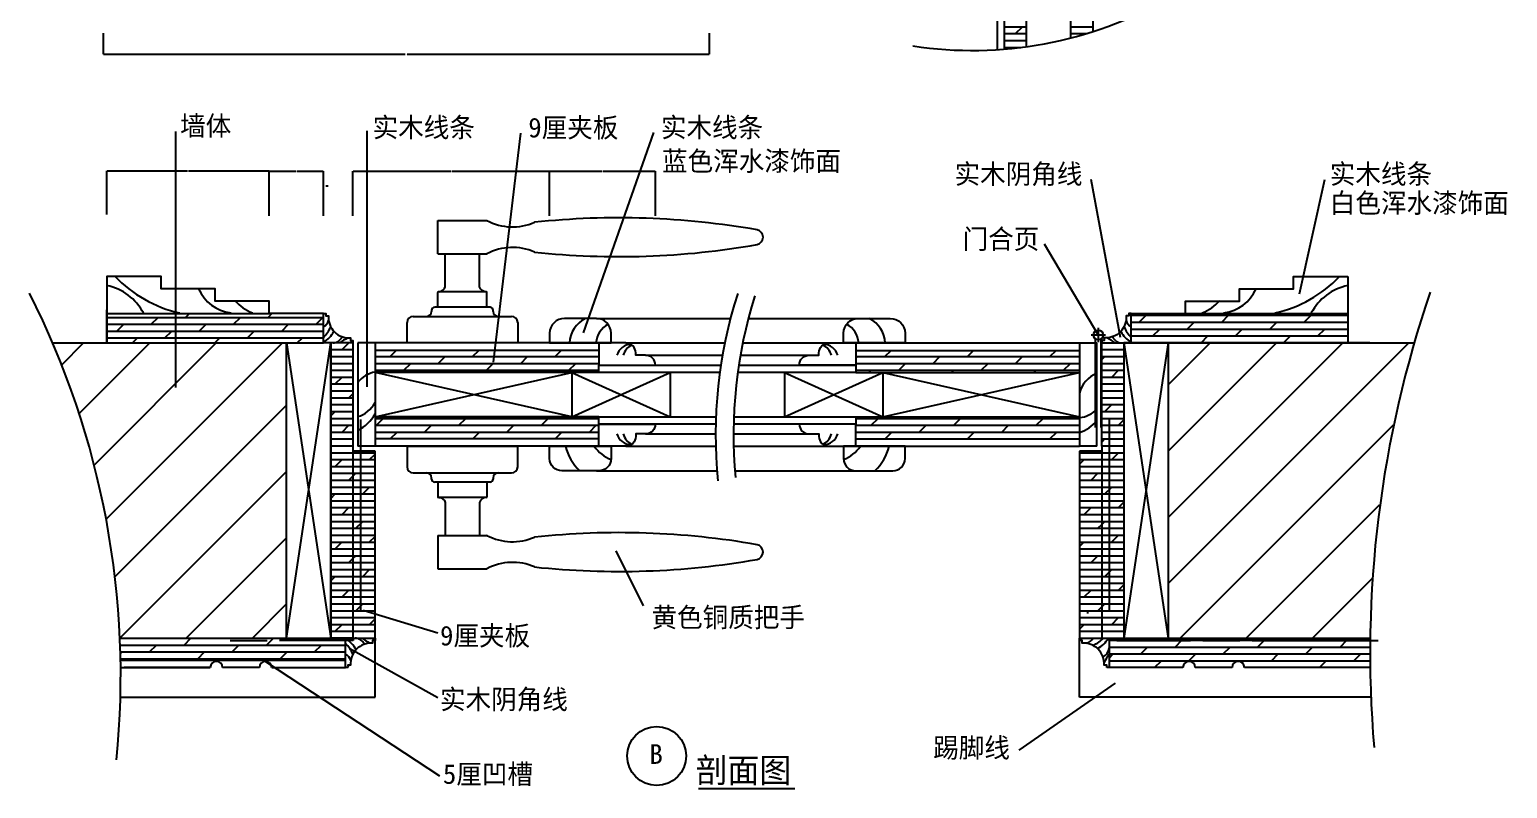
# Model space of a CAD drawing. Header units: metres. Extents: x 329 to 3546, y 72 to 4699.
# Drawn here: x 329 to 3333, y 72 to 1615 of the extents above; entities that cross this region are included whole.
import ezdxf

# ---------------------------------------------------------------- set-up
doc = ezdxf.new("R2010")
doc.units = ezdxf.units.M
for name, color, linetype in [('2', 2, 'Continuous'), ('3', 3, 'Continuous'), ('4', 4, 'Continuous'), ('7', 7, 'Continuous'), ('BH', 3, 'Continuous'), ('DIM', 3, 'Continuous'), ('DOOR', 3, 'Continuous'), ('G', 3, 'Continuous'), ('TEXT', 3, 'Continuous')]:
    doc.layers.add(name, color=color, linetype=linetype)
doc.dimstyles.get("Standard").update_dxf_attribs({"dimtxt": 2.5, "dimasz": 2.5, "dimexe": 1.25, "dimexo": 0.625, "dimtad": 1, "dimcen": 2.5, "dimazin": 3, "dimtfac": 1, "dimtmove": 0, "dimatfit": 3})

# ---------------------------------------------------------------- blocks, each defined once
blk = doc.blocks.new('_DOT')
at = {"color": 0, "linetype": 'BYBLOCK'}
blk.add_line((-0.5, 0), (-1, 0), dxfattribs=at)
blk = doc.blocks.new('*D1')
for p, q in [((478.54, 1607.78), (478.54, 1564.69)), ((1710.54, 1607.78), (1710.54, 1564.69)), ((478.79, 1564.69), (1092.54, 1564.69)), ((1096.54, 1564.69), (1710.29, 1564.69))]:
    blk.add_line(p, q)
at = {"layer": 'Defpoints'}
for p in [(478.54, 1607.78), (1710.54, 1607.78), (478.54, 1564.69)]:
    blk.add_point(p, dxfattribs=at)
at = {"layer": 'DIM', "insert": (1094.54, 1564.69), "char_height": 1, "attachment_point": 5}
blk.add_mtext('1230', dxfattribs=at)
blk = doc.blocks.new('*D3')
for p, q in [((815.97, 1235.97), (815.97, 1326.83)), ((816.22, 1326.83), (869.97, 1326.83)), ((871.97, 1326.83), (925.72, 1326.83)), ((925.97, 1235.97), (925.97, 1326.83))]:
    blk.add_line(p, q)
at = {"layer": 'Defpoints'}
for p in [(815.97, 1326.83), (815.97, 1235.97), (925.97, 1235.97)]:
    blk.add_point(p, dxfattribs=at)
at = {"layer": 'DIM', "insert": (870.97, 1326.83), "char_height": 1, "attachment_point": 5}
blk.add_mtext('22', dxfattribs=at)
blk = doc.blocks.new('*D4')
for p, q in [((485.97, 1112.48), (485.97, 1044.98)), ((485.72, 1044.98), (485.47, 1044.98)), ((485.97, 977.48), (485.97, 1044.98)), ((485.97, 1044.98), (485.97, 1044.98)), ((486.22, 1044.98), (486.47, 1044.98))]:
    blk.add_line(p, q)
at = {"layer": 'Defpoints'}
for p in [(485.97, 1112.48), (485.97, 1044.98), (485.97, 977.48)]:
    blk.add_point(p, dxfattribs=at)
at = {"layer": 'DIM', "insert": (485.97, 1046.105), "char_height": 1, "attachment_point": 5}
blk.add_mtext('27', dxfattribs=at)
blk = doc.blocks.new('*D5')
for p, q in [((485.97, 1239.11), (485.97, 1327.48)), ((486.22, 1327.48), (649.85, 1327.48)), ((651.85, 1327.48), (815.48, 1327.48)), ((815.73, 1239.11), (815.73, 1327.48))]:
    blk.add_line(p, q)
at = {"layer": 'Defpoints'}
for p in [(485.97, 1327.48), (485.97, 1239.11), (815.73, 1239.11)]:
    blk.add_point(p, dxfattribs=at)
at = {"layer": 'DIM', "insert": (650.85, 1327.48), "char_height": 1, "attachment_point": 5}
blk.add_mtext('66', dxfattribs=at)
blk = doc.blocks.new('*D6')
for p, q in [((985.97, 1235.97), (985.97, 1326.83)), ((986.22, 1326.83), (1184.97, 1326.83)), ((1186.97, 1326.83), (1385.72, 1326.83)), ((1385.97, 1235.97), (1385.97, 1326.83))]:
    blk.add_line(p, q)
at = {"layer": 'Defpoints'}
for p in [(985.97, 1326.83), (985.97, 1235.97), (1385.97, 1235.97)]:
    blk.add_point(p, dxfattribs=at)
at = {"layer": 'DIM', "insert": (1185.97, 1326.83), "char_height": 1, "attachment_point": 5}
blk.add_mtext('80', dxfattribs=at)
blk = doc.blocks.new('*D7')
for p, q in [((1385.97, 1235.97), (1385.97, 1326.83)), ((1386.22, 1326.83), (1492.47, 1326.83)), ((1494.47, 1326.83), (1600.72, 1326.83)), ((1600.97, 1235.97), (1600.97, 1326.83))]:
    blk.add_line(p, q)
at = {"layer": 'Defpoints'}
for p in [(1385.97, 1326.83), (1385.97, 1235.97), (1600.97, 1235.97)]:
    blk.add_point(p, dxfattribs=at)
at = {"layer": 'DIM', "insert": (1493.47, 1326.83), "char_height": 1, "attachment_point": 5}
blk.add_mtext('44', dxfattribs=at)

msp = doc.modelspace()

# ---------------------------------------------------------------- hatches: boundary and pattern name
at = {"layer": 'BH'}
h = msp.add_hatch(dxfattribs=at)
h.set_pattern_fill('DOLMIT', scale=2.2)
h.paths.add_polyline_path([(2355.58, 1852.52), (2340.58, 1852.52), (2320.58, 1852.52), (2310.58, 1852.52), (2310.58, 1575.12, 0.01), (2355.58, 1580.08)])
h.paths.add_polyline_path([(2490.58, 1852.52), (2480.58, 1852.52), (2460.58, 1852.52), (2445.58, 1852.52), (2445.58, 1597.81, 0.01), (2490.58, 1610.77)])
h = msp.add_hatch(dxfattribs=at)
h.set_pattern_fill('DOLMIT', scale=2.2)
h.paths.add_polyline_path([(3008.38, 977.48), (3008.38, 1037.48), (2568.38, 1037.48), (2568.38, 977.48), (2643.38, 977.48)])
h = msp.add_hatch(dxfattribs=at)
h.set_pattern_fill('ANSI31', scale=30)
h.paths.add_polyline_path([(850.97, 977.48), (375.79, 977.48, -0.09), (512.23, 377.48), (850.97, 377.48)])
h = msp.add_hatch(dxfattribs=at)
h.set_pattern_fill('DOLMIT', scale=2.2)
h.paths.add_polyline_path([(985.97, 977.48), (940.97, 977.48), (940.97, 377.48), (985.97, 377.48)])
h.paths.add_polyline_path([(2553.38, 977.48), (2508.38, 977.48), (2508.38, 767.48), (2508.38, 377.48), (2523.38, 377.48), (2553.38, 377.48)])
h = msp.add_hatch(dxfattribs=at)
h.set_pattern_fill('DOLMIT', scale=2.2)
h.paths.add_polyline_path([(1030.97, 962.48), (1030.97, 917.48), (1485.97, 917.48), (1485.97, 932.48), (1485.97, 952.48), (1485.97, 962.48)])
h.paths.add_polyline_path([(2008.38, 962.48), (2008.38, 952.48), (2008.38, 932.48), (2008.38, 917.48), (2463.38, 917.48), (2463.38, 962.48)])
h.paths.add_polyline_path([(2008.38, 827.48), (2008.38, 812.48), (2008.38, 792.48), (2008.38, 782.48), (2463.38, 782.48), (2463.38, 827.48)])
h.paths.add_polyline_path([(1485.97, 782.48), (1485.97, 792.48), (1485.97, 812.48), (1485.97, 827.48), (1030.97, 827.48), (1030.97, 782.48)])
h = msp.add_hatch(dxfattribs=at)
h.set_pattern_fill('ANSI31', scale=30)
h.paths.add_polyline_path([(2643.38, 377.48), (3054.02, 377.48, -0.07), (3143.4, 977.48), (3008.38, 977.48), (2643.38, 977.48)])
h = msp.add_hatch(dxfattribs=at)
h.set_pattern_fill('DOLMIT', scale=2.2)
h.paths.add_polyline_path([(1030.97, 757.48), (985.97, 757.48), (985.97, 377.48), (1030.97, 377.48)])
h = msp.add_hatch(dxfattribs=at)
h.set_pattern_fill('DOLMIT', scale=2.2)
h.paths.add_polyline_path([(2463.38, 377.48), (2508.38, 377.48), (2508.38, 757.48), (2463.38, 757.48)])
h = msp.add_hatch(dxfattribs=at)
h.set_pattern_fill('DOLMIT', scale=2.2)
h.paths.add_polyline_path([(512.23, 377.48, -0.01), (513.65, 332.48), (970.97, 332.48), (970.97, 377.48), (940.97, 377.48), (850.97, 377.48)])

# ---------------------------------------------------------------- linework, layer by layer
at = {"layer": '2'}
for p, q in [((375.79, 977.48), (850.97, 977.48)), ((850.97, 377.48), (850.97, 977.48)), ((2643.38, 977.48), (2643.38, 377.48)), ((3053.38, 977.48), (2643.38, 977.48)), ((3008.38, 977.48), (3143.29, 977.48)), ((512.23, 377.48), (850.97, 377.48)), ((2643.38, 377.48), (3054.02, 377.48))]:
    msp.add_line(p, q, dxfattribs=at)
at = {"layer": '3'}
for p, q in [((2355.58, 1580.08), (2355.58, 3457.52)), ((2445.58, 1597.81), (2445.58, 3457.52)), ((2310.58, 1575.12), (2310.58, 1852.52)), ((2490.58, 1610.77), (2490.58, 1852.52)), ((1158.47, 1226.49), (1258.47, 1226.49)), ((1158.47, 1158.73), (1158.47, 1226.49)), ((1158.47, 1158.73), (1258.47, 1158.73)), ((1158.47, 1050.42), (1158.47, 1080.29)), ((1257.22, 1081.54), (1159.72, 1081.54)), ((1258.47, 1050.42), (1258.47, 1080.29)), ((1108.47, 1031.67), (1135.97, 1031.67)), ((1135.97, 1031.67), (1280.97, 1031.67)), ((1145.97, 1044.17), (1145.97, 1041.67)), ((1264.72, 1050.42), (1152.22, 1050.42)), ((1270.97, 1041.67), (1270.97, 1044.17)), ((1280.97, 1031.67), (1308.47, 1031.67)), ((1480.97, 1027.48), (1753.49, 1027.48)), ((1789.94, 1027.48), (2013.38, 1027.48)), ((1095.97, 977.48), (1095.97, 1019.17)), ((1320.97, 1019.17), (1320.97, 977.48)), ((2486.84, 993.79), (2515.64, 993.79)), ((2501.24, 1008.19), (2501.24, 979.39)), ((1540.97, 977.48), (1741.92, 977.48)), ((1778.37, 977.48), (1953.38, 977.48)), ((2495.25, 805.9), (2495.25, 985.78)), ((2507.23, 805.9), (2507.23, 985.78)), ((1580.97, 952.48), (1737.21, 952.48)), ((1773.65, 952.48), (1913.38, 952.48)), ((1430.97, 827.48), (1030.97, 917.48)), ((1030.97, 827.48), (1430.97, 917.48)), ((1430.97, 917.48), (1630.97, 827.48)), ((1430.97, 827.48), (1630.97, 917.48)), ((1430.97, 917.48), (1430.97, 827.48)), ((1630.97, 917.48), (1630.97, 827.48)), ((1863.38, 917.48), (2063.38, 827.48)), ((1863.38, 827.48), (2063.38, 917.48)), ((1863.38, 917.48), (1863.38, 827.48)), ((2063.38, 917.48), (2463.38, 827.48)), ((2063.38, 827.48), (2463.38, 917.48)), ((2063.38, 917.48), (2063.38, 827.48)), ((1580.97, 792.48), (1723.22, 792.48)), ((1759.66, 792.48), (1913.38, 792.48)), ((1095.97, 767.48), (1320.97, 767.48)), ((1095.97, 767.48), (1095.97, 725.78)), ((1320.97, 725.78), (1320.97, 767.48)), ((1540.97, 767.48), (1723.51, 767.48)), ((1759.96, 767.48), (1953.38, 767.48)), ((1108.47, 713.28), (1135.97, 713.28)), ((1135.97, 713.28), (1280.97, 713.28)), ((1145.97, 700.78), (1145.97, 703.28)), ((1264.72, 694.53), (1152.22, 694.53)), ((1158.47, 694.53), (1158.47, 664.66)), ((1258.47, 694.53), (1258.47, 664.66)), ((1270.97, 703.28), (1270.97, 700.78)), ((1280.97, 713.28), (1308.47, 713.28)), ((1480.97, 717.48), (1726.1, 717.48)), ((1762.55, 717.48), (2013.38, 717.48)), ((1257.22, 663.41), (1159.72, 663.41)), ((1158.47, 586.23), (1258.47, 586.23)), ((1158.47, 586.23), (1158.47, 518.46)), ((1158.47, 518.46), (1258.47, 518.46))]:
    msp.add_line(p, q, dxfattribs=at)
for points in [[(1161.25, 1081.54, 0.31), (1173.65, 1092.02), (1173.65, 1158.75)], [(1257.6, 1081.48, -0.35), (1243.28, 1092.02), (1243.28, 1158.75)], [(1161.25, 663.41, -0.31), (1173.65, 652.93), (1173.65, 586.2)], [(1257.6, 663.47, 0.35), (1243.28, 652.93), (1243.28, 586.2)]]:
    msp.add_lwpolyline(points, format="xyb", dxfattribs=at)
for centre, radius, start, end in [((1526.99, -389.68), 1621.73, 80.04, 96.08), ((1310.48, 1324.16), 110.66, 241.96, 293.82), ((1804.36, 1192.61), 15.33, 281.91, 78.09), ((1310.48, 1061.06), 110.66, 66.18, 118.04), ((1526.99, 2774.89), 1621.73, 263.92, 279.96), ((1479.87, 5220.73), 4067.72, 266.88, 266.89), ((1159.72, 1080.29), 1.25, 90, 180), ((1257.22, 1080.29), 1.25, 0, 90), ((1108.47, 1019.17), 12.5, 90, 180), ((1135.97, 1041.67), 10, 270, 0), ((1152.22, 1044.17), 6.25, 90, 180), ((1264.72, 1044.17), 6.25, 360, 90), ((1280.97, 1041.67), 10, 180, 270), ((1308.47, 1019.17), 12.5, 0, 90), ((1108.47, 725.78), 12.5, 180, 270), ((1308.47, 725.78), 12.5, 270, 0), ((1135.97, 703.28), 10, 0, 90), ((1152.22, 700.78), 6.25, 180, 270), ((1264.72, 700.78), 6.25, 270, 0), ((1280.97, 703.28), 10, 90, 180), ((1159.72, 664.66), 1.25, 180, 270), ((1257.22, 664.66), 1.25, 270, 0), ((1310.48, 683.9), 110.66, 241.96, 293.82), ((1479.87, -3475.78), 4067.72, 93.11, 93.12), ((1526.99, -1029.94), 1621.73, 80.04, 96.08), ((1804.36, 552.34), 15.33, 281.91, 78.09), ((1310.48, 420.79), 110.66, 66.18, 118.04), ((1526.99, 2134.63), 1621.73, 263.92, 279.96)]:
    msp.add_arc(centre, radius, start, end, dxfattribs=at)
at = {"layer": '4'}
for p, q in [((3008.38, 1112.48), (3008.38, 1087.48)), ((3008.38, 1087.48), (3008.38, 1062.48)), ((3008.38, 1062.48), (3008.38, 1037.48)), ((485.97, 1037.48), (485.97, 977.48)), ((925.97, 1037.48), (815.97, 1037.48)), ((2568.38, 1037.48), (3008.38, 1037.48)), ((3008.38, 1037.48), (3008.38, 977.48)), ((985.97, 977.48), (985.97, 757.48)), ((985.97, 977.48), (985.97, 767.48)), ((995.97, 977.48), (995.97, 767.48)), ((1030.97, 977.48), (995.97, 977.48)), ((1485.97, 977.48), (1030.97, 977.48)), ((1030.97, 977.48), (1030.97, 767.48)), ((2008.38, 977.48), (2463.38, 977.48)), ((2463.38, 977.48), (2463.38, 767.48)), ((2463.38, 977.48), (2498.38, 977.48)), ((2498.38, 767.48), (2498.38, 977.48)), ((2508.38, 767.48), (2508.38, 977.48)), ((1030.97, 757.48), (985.97, 757.48)), ((1030.97, 767.48), (995.97, 767.48)), ((1485.97, 767.48), (1030.97, 767.48)), ((1030.97, 377.48), (1030.97, 757.48)), ((2008.38, 767.48), (2463.38, 767.48)), ((2498.38, 767.48), (2463.38, 767.48)), ((2463.38, 757.48), (2463.38, 377.48)), ((2508.38, 757.48), (2463.38, 757.48)), ((695.97, 317.48), (520.82, 317.48)), ((795.97, 317.48), (720.97, 317.48)), ((820.97, 317.48), (970.97, 317.48)), ((2673.38, 317.48), (2523.38, 317.48)), ((2773.38, 317.48), (2698.38, 317.48)), ((3054.62, 317.48), (2798.38, 317.48))]:
    msp.add_line(p, q, dxfattribs=at)
msp.add_lwpolyline([(485.97, 1037.48), (815.97, 1037.48), (815.97, 1062.48), (705.97, 1062.48), (705.97, 1087.48), (595.97, 1087.48), (595.97, 1112.48), (485.97, 1112.48)], close=True, dxfattribs=at)
for points in [[(2678.38, 1037.48), (2678.38, 1062.48), (2788.38, 1062.48), (2788.38, 1087.48), (2898.38, 1087.48), (2898.38, 1112.48), (3008.38, 1112.48)], [(1731.77, 917.48), (1485.97, 917.48), (1485.97, 932.48), (1733.94, 932.48)], [(1770.38, 932.48), (2008.38, 932.48), (2008.38, 917.48), (1768.22, 917.48)], [(1723.46, 812.48), (1485.97, 812.48), (1485.97, 827.48), (1723.92, 827.48)], [(1760.37, 827.48), (2008.38, 827.48), (2008.38, 812.48), (1759.91, 812.48)], [(513.85, 317.48), (695.97, 317.48)]]:
    msp.add_lwpolyline(points, dxfattribs=at)
for points in [[(925.97, 1037.48), (930.97, 1037.48, -0.02), (930.97, 1032.48), (936.22, 1032.48, 0.45), (980.97, 987.73), (980.97, 982.48, -0.02), (985.97, 982.48), (985.97, 977.48), (925.97, 977.48)], [(1385.97, 977.48), (1510.97, 977.48), (1510.97, 997.48, 0.41), (1480.97, 1027.48), (1415.97, 1027.48, 0.41), (1385.97, 997.48)], [(2108.38, 977.48), (1983.38, 977.48), (1983.38, 997.48, -0.41), (2013.38, 1027.48), (2078.38, 1027.48, -0.41), (2108.38, 997.48)], [(2568.38, 977.48), (2568.38, 1037.48), (2563.38, 1037.48, 0.02), (2563.38, 1032.48), (2558.13, 1032.48, -0.45), (2513.38, 987.73), (2513.38, 982.48, 0.02), (2508.38, 982.48), (2508.38, 977.48)], [(1485.97, 932.48), (1600.97, 932.48, 0.41), (1580.97, 952.48), (1560.97, 952.48), (1560.97, 957.48, 0.41), (1540.97, 977.48), (1485.97, 977.48), (1485.97, 952.48)], [(2008.38, 932.48), (1893.38, 932.48, -0.41), (1913.38, 952.48), (1933.38, 952.48), (1933.38, 957.48, -0.41), (1953.38, 977.48), (2008.38, 977.48), (2008.38, 952.48)], [(1485.97, 812.48), (1600.97, 812.48, -0.41), (1580.97, 792.48), (1560.97, 792.48), (1560.97, 787.48, -0.41), (1540.97, 767.48), (1485.97, 767.48), (1485.97, 792.48)], [(2008.38, 812.48), (1893.38, 812.48, 0.41), (1913.38, 792.48), (1933.38, 792.48), (1933.38, 787.48, 0.41), (1953.38, 767.48), (2008.38, 767.48), (2008.38, 792.48)], [(1385.97, 767.48), (1510.97, 767.48), (1510.97, 742.48, -0.41), (1485.97, 717.48), (1410.97, 717.48, -0.41), (1385.97, 742.48)], [(2108.38, 767.48), (1983.38, 767.48), (1983.38, 742.48, 0.41), (2008.38, 717.48), (2083.38, 717.48, 0.41), (2108.38, 742.48)], [(970.97, 377.48), (1030.97, 377.48), (1030.97, 372.48, -0.02), (1025.97, 372.48), (1025.97, 367.23, 0.45), (981.22, 322.48), (975.97, 322.48, -0.02), (975.97, 317.48), (970.97, 317.48)], [(2518.38, 317.48, -0.02), (2518.38, 322.48), (2513.13, 322.48, 0.45), (2468.38, 367.23), (2468.38, 372.48, -0.02), (2463.38, 372.48), (2463.38, 377.48), (2523.38, 377.48), (2523.38, 317.48)]]:
    msp.add_lwpolyline(points, format="xyb", close=True, dxfattribs=at)
for centre in [(708.47, 317.48), (808.47, 317.48), (2685.88, 317.48), (2785.88, 317.48)]:
    msp.add_arc(centre, 12.5, 0, 180, dxfattribs=at)
at = {"layer": '7'}
for p, q in [((2295.58, 1752.52), (2295.58, 1574.04)), ((850.97, 977.48), (925.97, 977.48)), ((940.97, 377.48), (940.97, 977.48)), ((940.97, 977.48), (940.97, 377.48)), ((1485.97, 962.48), (1030.97, 962.48)), ((2008.38, 962.48), (2463.38, 962.48)), ((2553.38, 977.48), (2553.38, 377.48)), ((2643.38, 977.48), (2553.38, 977.48)), ((1600.97, 932.48), (1600.97, 932.48)), ((1893.38, 932.48), (1893.38, 932.48)), ((1485.97, 917.48), (1030.97, 917.48)), ((2008.38, 917.48), (2463.38, 917.48)), ((1485.97, 827.48), (1030.97, 827.48)), ((1600.97, 812.48), (1600.97, 812.48)), ((1893.38, 812.48), (1893.38, 812.48)), ((2008.38, 827.48), (2463.38, 827.48)), ((1485.97, 782.48), (1030.97, 782.48)), ((2008.38, 782.48), (2463.38, 782.48)), ((985.97, 757.48), (985.97, 377.48)), ((2508.38, 767.48), (2508.38, 377.48)), ((850.97, 377.48), (940.97, 377.48)), ((985.97, 377.48), (940.97, 377.48)), ((1030.97, 257.48), (1030.97, 372.48)), ((2463.38, 377.48), (2508.38, 377.48)), ((2463.38, 257.48), (2463.38, 372.48)), ((2523.38, 377.48), (2643.38, 377.48)), ((2643.38, 377.48), (2643.38, 377.48)), ((513.65, 332.48), (970.97, 332.48)), ((513.39, 257.48), (1030.97, 257.48)), ((3056.45, 257.48), (2463.38, 257.48))]:
    msp.add_line(p, q, dxfattribs=at)
msp.add_circle((2501.24, 993.79), 10, dxfattribs=at)
at = {"layer": 'BH'}
for p, q in [((485.97, 1037.47), (485.97, 1037.48)), ((485.97, 1029.63), (925.97, 1029.63)), ((575.92, 1015.66), (589.89, 1029.63)), ((645.77, 1029.63), (653.61, 1037.48)), ((743.56, 1015.66), (757.53, 1029.63)), ((813.41, 1029.63), (821.25, 1037.48)), ((911.2, 1015.66), (925.17, 1029.63)), ((485.97, 1015.66), (925.97, 1015.66)), ((485.97, 1001.69), (925.97, 1001.69)), ((506.07, 1001.69), (520.04, 1015.66)), ((603.86, 987.72), (617.83, 1001.69)), ((673.71, 1001.69), (687.68, 1015.66)), ((771.5, 987.72), (785.47, 1001.69)), ((841.35, 1001.69), (855.32, 1015.66)), ((485.97, 987.72), (925.97, 987.72)), ((537.73, 977.48), (547.98, 987.72)), ((705.37, 977.48), (715.62, 987.72)), ((850.97, 377.48), (940.97, 977.48)), ((850.97, 977.48), (940.97, 377.48)), ((873.01, 977.48), (883.26, 987.72)), ((2643.38, 977.48), (2553.38, 377.48)), ((2553.38, 977.48), (2643.38, 377.48)), ((2523.38, 373.04), (3053.96, 373.04)), ((2559.66, 373.04), (2564.09, 377.48)), ((2657.45, 359.07), (2671.42, 373.04)), ((2727.3, 373.04), (2731.73, 377.48)), ((2825.09, 359.07), (2839.06, 373.04)), ((2894.94, 373.04), (2899.37, 377.48)), ((2992.73, 359.07), (3006.7, 373.04)), ((2523.38, 359.07), (3053.84, 359.07)), ((2523.38, 345.1), (3053.81, 345.1)), ((2523.38, 336.77), (2531.72, 345.1)), ((2523.38, 331.13), (3053.86, 331.13)), ((2587.6, 345.1), (2601.57, 359.07)), ((2615.85, 317.48), (2629.51, 331.13)), ((2685.39, 331.13), (2699.36, 345.1)), ((2755.24, 345.1), (2769.21, 359.07)), ((2793.44, 327.43), (2797.15, 331.13)), ((2853.03, 331.13), (2867, 345.1)), ((2922.88, 345.1), (2936.85, 359.07)), ((2951.13, 317.48), (2964.79, 331.13)), ((3020.67, 331.13), (3034.64, 345.1))]:
    msp.add_line(p, q, dxfattribs=at)
for centre, radius, start, end in [((692.68, 1295.85), 264, 223.68, 257.09), ((2801.67, 1295.85), 264, 282.91, 316), ((462.78, 986.61), 110.36, 28.06, 77.87), ((748.79, 1121.54), 83.75, 204, 262.38), ((2745.56, 1121.54), 83.75, 277.62, 336), ((3031.57, 986.61), 110.36, 102.13, 151.94), ((818.92, 1129.99), 98.69, 222.33, 247.93), ((2675.43, 1129.99), 98.69, 292.07, 317.67), ((911.06, 1032.39), 27.13, 303.35, 340.38), ((1486.33, 973.87), 60.42, 117.47, 176.56), ((2008.02, 973.87), 60.42, 3.44, 62.53), ((2583.29, 1032.39), 27.13, 199.62, 236.65), ((902.49, 1023.33), 50.03, 297.98, 333.79), ((881.56, 1035.12), 64.25, 313.73, 337.3), ((1527.46, 974.05), 47.45, 118.56, 175.86), ((1966.89, 974.05), 47.45, 4.14, 61.44), ((2591.85, 1023.33), 50.03, 206.21, 242.02), ((2612.79, 1035.12), 64.25, 202.7, 226.27), ((943.52, 1000.83), 23.45, 275.15, 332.43), ((1028.74, 881.33), 118.87, 116.51, 126.02), ((1552.68, 943.4), 31.35, 92.85, 163.17), ((1565.29, 945.33), 30.42, 113.33, 166.42), ((1929.06, 945.33), 30.42, 13.58, 66.67), ((1941.67, 943.4), 31.35, 16.83, 87.15), ((2465.61, 881.33), 118.87, 53.98, 63.49), ((2550.83, 1000.83), 23.45, 207.57, 264.85), ((1040.57, 863.46), 55.85, 99.9, 142.99), ((2517.98, 863.46), 55.85, 110.54, 167.85), ((979.09, 884.07), 58.83, 286.67, 331.87), ((2456.5, 884.07), 58.83, 276.71, 315.39), ((959.57, 873.37), 81.95, 296.37, 330.6), ((2436.98, 873.37), 81.95, 288.79, 318.52), ((1552.68, 801.56), 31.35, 196.83, 267.15), ((1565.29, 799.62), 30.42, 193.58, 246.67), ((1929.06, 799.62), 30.42, 293.33, 346.42), ((1941.67, 801.56), 31.35, 272.85, 343.17), ((1522.08, 794.4), 107.39, 194.53, 225.75), ((1539.58, 812), 77.1, 215.27, 248.15), ((1954.76, 812), 77.1, 291.85, 324.73), ((1972.26, 794.4), 107.39, 314.25, 345.47), ((947.49, 331.62), 50.03, 26.21, 62.02), ((926.56, 319.83), 64.25, 22.7, 46.27), ((988.52, 354.13), 23.45, 27.57, 84.85), ((1073.74, 473.62), 118.87, 233.98, 243.49), ((2468.46, 392.39), 27.13, 289.62, 326.65), ((2465.73, 421.89), 64.25, 292.7, 316.27), ((2477.53, 400.95), 50.03, 296.21, 332.02), ((956.06, 322.56), 27.13, 19.62, 56.65), ((2500.03, 359.93), 23.45, 297.57, 354.85), ((2619.53, 274.7), 118.87, 143.98, 153.49)]:
    msp.add_arc(centre, radius, start, end, dxfattribs=at)
at = {"layer": 'DIM'}
for centre, radius, start, end in [((2244.81, 2379.66), 807.22, 261.41, 299.55), ((-1212.06, 300.88), 1725.99, 354.31, 26.79), ((2661.68, 791.03), 938.46, 162.19, 185.75), ((2698.13, 791.03), 938.46, 162.47, 185.33), ((5322.04, 346.28), 2268.23, 161.11, 184.84)]:
    msp.add_arc(centre, radius, start, end, dxfattribs=at)
at = {"layer": 'DOOR'}
for p, q in [((2484.02, 432.16), (2479.02, 432.16)), ((2479.02, 432.16), (2479.02, 427.16)), ((986.61, 372.16), (836.61, 372.16)), ((986.61, 377.16), (986.61, 372.16)), ((2539.02, 372.16), (2689.02, 372.16)), ((2789.02, 372.16), (2714.02, 372.16)), ((2714.02, 372.16), (2789.02, 372.16)), ((2714.02, 372.16), (2789.02, 372.16)), ((2814.02, 372.16), (3070.26, 372.16))]:
    msp.add_line(p, q, dxfattribs=at)
msp.add_lwpolyline([(736.61, 372.16), (811.61, 372.16)], dxfattribs=at)
at = {"layer": 'G'}
for p, q in [((1001.61, 822.16), (1001.61, 432.16)), ((2524.02, 432.16), (2524.02, 822.16))]:
    msp.add_line(p, q, dxfattribs=at)
at = {"layer": 'TEXT'}
msp.add_line((1688.58, 71.61), (1884.49, 71.61), dxfattribs=at)
msp.add_circle((1603.39, 137.61), 60, dxfattribs=at)

# ---------------------------------------------------------------- block references
at = {"layer": 'DIM', "xscale": 10, "yscale": 10, "zscale": 10, "rotation": 180}
msp.add_blockref('_DOT', (925.97, 1296.83), dxfattribs=at)

# ---------------------------------------------------------------- texts
at = {"layer": '3', "insert": (628.47, 1421.52), "char_height": 30, "attachment_point": 1}
msp.add_mtext('\\A1; ', dxfattribs=at)
at = {"layer": 'TEXT'}
for s, height, p in [('墙体', 40, (634.68, 1399.1)), ('实木线条', 40, (1026, 1395.92)), ('实木线条', 40, (1612.07, 1395.92)), ('9厘夹板', 40, (1342.52, 1395.53)), ('蓝色浑水漆饰面', 40, (1614.32, 1327.52)), ('实木阴角线', 40, (2209.01, 1301.18)), ('实木线条', 40, (2971.86, 1301.18)), ('白色浑水漆饰面', 40, (2971.86, 1242.2)), ('门合页', 40, (2225.34, 1168.95)), ('黄色铜质把手', 40, (1592.95, 399.7)), ('9厘夹板', 40, (1163.14, 362.39)), ('实木阴角线', 40, (1162.91, 232.83)), ('踢脚线', 40, (2165.61, 134.41)), ('B', 40, (1588.76, 121.52)), ('5厘凹槽', 40, (1168.92, 80.96)), ('剖面图', 50, (1682.44, 83.56))]:
    msp.add_text(s, height=height, dxfattribs=at).set_placement(p)

# ---------------------------------------------------------------- dimensions: what is measured, and where the dimension line sits
at = {"layer": 'DIM'}
for base, p1, p2, text, picture, middle in [((478.54, 1564.69), (478.54, 1607.78), (1710.54, 1607.78), '1230', '*D1', (1094.54, 1564.69)), ((485.97, 1327.48), (485.97, 1239.11), (815.73, 1239.11), '66', '*D5', (650.85, 1327.48)), ((815.97, 1326.83), (815.97, 1235.97), (925.97, 1235.97), '22', '*D3', (870.97, 1326.83)), ((985.97, 1326.83), (985.97, 1235.97), (1385.97, 1235.97), '80', '*D6', (1185.97, 1326.83)), ((1385.97, 1326.83), (1385.97, 1235.97), (1600.97, 1235.97), '44', '*D7', (1493.47, 1326.83)), ((485.97, 1044.98), (485.97, 977.48), (485.97, 1112.48), '27', '*D4', (485.97, 1046.105))]:
    dim = msp.add_linear_dim(base=base, p1=p1, p2=p2, text=text, dimstyle='Standard', dxfattribs=at)
    dim.commit()
    dim.dimension.update_dxf_attribs({"geometry": picture, "text_midpoint": middle})

# ---------------------------------------------------------------- leaders
for points in [[(625.89, 886.85), (625.89, 1407.81)], [(1015.1, 888.62), (1015.1, 1409.19)], [(1271.51, 938.52), (1327.67, 1404.41)], [(1454.65, 998.4), (1597.84, 1405.87)], [(2546.55, 988.39), (2486.8, 1310.04)], [(2910.04, 1077.62), (2961.97, 1310.04)], [(2501.24, 993.79), (2391.57, 1178.7)], [(1520.15, 554.64), (1575.96, 443.13)], [(1006.57, 434.05), (1158.74, 387.84)], [(979.51, 356.21), (1158.74, 256.68)], [(808.47, 329.98), (1161.72, 97.2)], [(2535.76, 285.57), (2339.51, 149.74)]]:
    msp.add_leader(points, dimstyle='Standard', dxfattribs=at)

doc.saveas('drawing.dxf')
